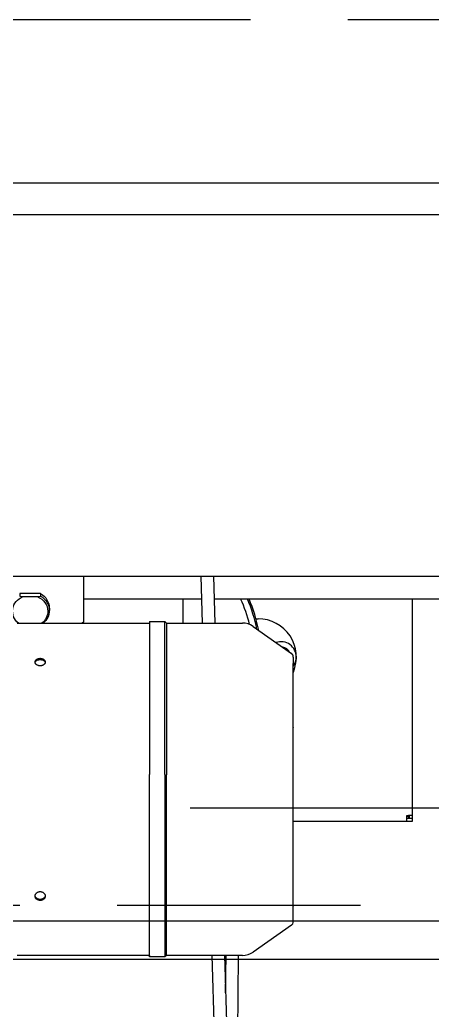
# Model space of a CAD drawing. Extents: x -1899985 to -450366, y 556196 to 2151267.
# Drawn here: x -667530 to -667106, y 577400 to 578417 of the extents above; entities that cross this region are included whole.
import ezdxf

# ---------------------------------------------------------------- set-up
doc = ezdxf.new("R2010")
doc.units = 0
doc.header["$LTSCALE"] = 1000
doc.header["$MEASUREMENT"] = 0
doc.linetypes.add('__DASH', pattern=[0.35, 0.25, -0.1])
doc.linetypes.add('DASH', pattern=[0.35, 0.25, -0.1])
for name, color, linetype in [('A-LIN-V', 9, 'Continuous'), ('EWHS5T6M-1', 7, 'Continuous'), ('EWHS5T6M-3', 7, 'Continuous'), ('FHSGH10105-主梁-04', 7, 'Continuous'), ('FHSGH10105-主梁-06', 7, 'Continuous'), ('S-SB', 21, 'Continuous'), ('零件1^葫芦小车', 7, 'Continuous')]:
    doc.layers.add(name, color=color, linetype=linetype)
doc.layers.add('A-加建区域', color=47, linetype='Continuous', plot=False)

# ---------------------------------------------------------------- blocks, each defined once
blk = doc.blocks.new('w432424324')
at = {"layer": 'A-加建区域', "linetype": 'DASH'}
blk.add_lwpolyline([(-750464.7, 577507.5), (-768794.7, 577507.5)], dxfattribs=at)
blk = doc.blocks.new('吊车5')
at = {"color": 3}
blk.add_line((1560515.7, -79801.8), (1560515.7, -79803.4), dxfattribs=at)
at = {"color": 6, "linetype": 'DASH'}
blk.add_lwpolyline([(1563769.3, -78840.6), (1555174.3, -78840.6), (1555174.3, -81443.1)], dxfattribs=at)
at = {"layer": 'EWHS5T6M-1', "color": 3, "linetype": 'Continuous'}
for p, q in [((1560550.3, -79460.5), (1560550.3, -79435.6)), ((1560786, -79658), (1560786, -79435.6)), ((1560786, -79663.9), (1560786, -79435.6)), ((1560625.1, -79456.1), (1560627.3, -79456.1)), ((1560781.7, -79659.6), (1560780.1, -79658)), ((1560780.1, -79658), (1560781.7, -79658)), ((1560780.1, -79659.6), (1560780.1, -79658)), ((1560781.7, -79659.6), (1560780.1, -79658)), ((1560780.1, -79663.9), (1560780.1, -79659.6)), ((1560780.1, -79660.8), (1560786, -79660.8)), ((1560786, -79658), (1560781.7, -79658)), ((1560782.8, -79660.7), (1560782.8, -79658)), ((1560782.8, -79660.7), (1560786, -79660.7)), ((1560786, -79660.7), (1560786, -79658)), ((1560786, -79663.9), (1560786, -79660.8)), ((1560663.4, -79663.9), (1560780.1, -79663.9)), ((1560663.4, -79663.9), (1560786, -79663.9)), ((1560780.1, -79663.9), (1560786, -79663.9))]:
    blk.add_line(p, q, dxfattribs=at)
for centre, radius, start, end in [((1560481.1, -79495.3), 141.4, 13.6474, 24.975), ((1560481.1, -79495.3), 147.7, 11.1841, 23.8445), ((1560481.1, -79495.3), 149.3, 10.5591, 23.5782), ((1560627.3, -79495.3), 39.3, 336.9261, 90), ((1560650.8, -79495.3), 15.7, 0, 108.9767), ((1560650.8, -79495.3), 10.2, 29.7951, 80.2049), ((1560650.8, -79495.3), 9.43, 43.5764, 66.4236), ((1560650.8, -79495.3), 15.7, 323.1301, 0)]:
    blk.add_arc(centre, radius, start, end, dxfattribs=at)
for points in [[(1560782.8, -79660.7), (1560782.8, -79660.5), (1560782.7, -79660.4), (1560782.3, -79660), (1560782, -79659.8), (1560781.7, -79659.6)], [(1560781.7, -79659.6), (1560781.9, -79659.9), (1560782.1, -79660.2), (1560782.4, -79660.6), (1560782.6, -79660.8), (1560782.8, -79660.8)]]:
    blk.add_open_spline(points, degree=3, knots=[0, 0, 0, 0, 0.5, 0.5, 1, 1, 1, 1], dxfattribs=at)
at = {"layer": 'EWHS5T6M-3', "color": 3, "linetype": 'Continuous'}
for p, q in [((1559975.1, -79008.2), (1560889.7, -79008.2)), ((1559975.1, -79008.2), (1560889.7, -79008.2)), ((1559975.1, -79412.1), (1560889.7, -79412.1)), ((1560448.1, -79459.1), (1560448.1, -79412.1)), ((1560403.8, -79429.9), (1560382.5, -79429.9)), ((1560382.5, -79429.9), (1560382.5, -79432.6)), ((1560382.5, -79432.6), (1560385.7, -79433.2)), ((1560385.7, -79433.2), (1560400.5, -79433.2)), ((1560400.5, -79433.2), (1560403.8, -79432.6)), ((1560403.8, -79429.9), (1560403.8, -79432.6)), ((1560412.8, -79444.9), (1560412.8, -79447.5)), ((1560448.1, -79459.1), (1560446.6, -79460.5)), ((1560515.7, -79458.9), (1560515.7, -79616.1)), ((1560515.7, -79458.9), (1560531.4, -79458.9)), ((1560531.4, -79616.1), (1560531.4, -79458.9)), ((1560531.4, -79458.9), (1560533, -79460.5)), ((1560379.8, -79460.5), (1560515.7, -79460.5)), ((1560533, -79460.5), (1560533, -79616.3)), ((1560533, -79460.5), (1560611.2, -79460.5)), ((1560622, -79463.9), (1560661.4, -79491.5)), ((1560663.4, -79495.3), (1560663.4, -79501.9)), ((1560663.4, -79502), (1560663.4, -79501.9)), ((1560663.4, -79567.3), (1560663.4, -79502)), ((1560663.4, -79567.3), (1560663.4, -79567.6)), ((1560663.4, -79619.3), (1560663.4, -79567.6)), ((1560515.7, -79803.4), (1560515.7, -79616.1)), ((1560531.4, -79616.1), (1560531.4, -79803.4)), ((1560533, -79801.8), (1560533, -79616.3)), ((1560663.4, -79672.9), (1560663.4, -79619.3)), ((1560663.4, -79672.9), (1560663.4, -79663.9)), ((1560663.4, -79751), (1560663.4, -79673.2)), ((1560663.4, -79751), (1560663.4, -79673.2)), ((1560663.4, -79767), (1560663.4, -79751.2)), ((1560663.4, -79767), (1560663.4, -79751.2)), ((1560661.4, -79770.8), (1560622, -79798.4)), ((1560661.4, -79770.8), (1560622, -79798.4)), ((1560515.7, -79801.8), (1560379.8, -79801.8)), ((1560515.7, -79801.8), (1560379.8, -79801.8)), ((1560531.4, -79803.4), (1560515.7, -79803.4)), ((1560531.4, -79803.4), (1560515.7, -79803.4)), ((1560533, -79801.8), (1560531.4, -79803.4)), ((1560533, -79801.8), (1560531.4, -79803.4)), ((1560611.2, -79801.8), (1560533, -79801.8)), ((1560611.2, -79801.8), (1560533, -79801.8))]:
    blk.add_line(p, q, dxfattribs=at)
for centre, radius, start, end in [((1560611.2, -79479.3), 18.9, 55, 90), ((1560658.7, -79495.3), 4.71, 0, 55), ((1560657.9, -79502), 5.52, 359.9999, 1.295), ((1560632.7, -79567.6), 30.7, 359.9992, 0.5496), ((1560632.7, -79672.9), 30.7, 359.4504, 0.0008), ((1560632.7, -79672.9), 30.7, 359.4504, 0.0008), ((1560657.9, -79751), 5.52, 358.705, 0.0001), ((1560657.9, -79751), 5.52, 358.705, 0.0001), ((1560658.7, -79767), 4.71, 305, 0), ((1560658.7, -79767), 4.71, 305, 0), ((1560611.2, -79782.9), 18.9, 270, 305), ((1560611.2, -79782.9), 18.9, 270, 305)]:
    blk.add_arc(centre, radius, start, end, dxfattribs=at)
at = {"layer": 'EWHS5T6M-3', "color": 3, "linetype": 'Continuous', "extrusion": (0, 0, -1)}
for centre, major_axis, start_param, end_param in [((1560393.1, -79448.2), (18.1, 0), 2.292842, 4.292278), ((1560393.1, -79448.2), (-18.1, 0), 1.990908, 3.141593), ((1560393.1, -79444.9), (19.6, 0), 5.285902, 6.283185), ((1560393.1, -79447.5), (-19.6, 0), 2.144309, 3.141593), ((1560393.1, -79448.2), (18.1, 0), 0, 0.84875), ((1560393.1, -79447.5), (19.6, 0), 0, 0.814997)]:
    blk.add_ellipse(centre, major_axis=major_axis, ratio=0.906308, start_param=start_param, end_param=end_param, dxfattribs=at)
at = {"layer": 'EWHS5T6M-3', "color": 3, "linetype": 'Continuous'}
for points, knots in [([(1560403.3, -79496.9), (1560403.2, -79496.9), (1560403, -79496.9), (1560402.7, -79497), (1560402.4, -79497), (1560402.1, -79497), (1560401.8, -79497.1), (1560401.5, -79497.1), (1560401, -79497.3), (1560400.3, -79497.5), (1560399.4, -79497.9), (1560398.7, -79498.5), (1560398.2, -79499.1), (1560397.9, -79499.7), (1560397.8, -79500.4), (1560397.9, -79501.1), (1560398.2, -79501.8), (1560398.7, -79502.4), (1560399.4, -79503), (1560400.3, -79503.4), (1560401.1, -79503.7), (1560401.7, -79503.9), (1560402.3, -79504), (1560402.8, -79504), (1560403.2, -79504), (1560403.3, -79504)], [0, 0, 0, 0, 0.017969, 0.035808, 0.053574, 0.071324, 0.089115, 0.107004, 0.125048, 0.18751, 0.2499, 0.312443, 0.374783, 0.437331, 0.499754, 0.56222, 0.624775, 0.687117, 0.749694, 0.81201, 0.874549, 0.905951, 0.937122, 0.96837, 1, 1, 1, 1]), ([(1560403.3, -79498.1), (1560403, -79498.2), (1560402.4, -79498.2), (1560401.4, -79498.3), (1560400.4, -79498.6), (1560399.1, -79499.3), (1560398.1, -79500.3), (1560397.8, -79501.2), (1560397.8, -79501.6), (1560397.8, -79501.6)], [0, 0, 0, 0, 0.0498308, 0.1081871, 0.1750598, 0.2504376, 0.3920247, 0.4999332, 0.5001595, 0.5001595, 0.5001595, 0.5001595]), ([(1560403.3, -79504), (1560403.4, -79504), (1560403.6, -79504), (1560403.9, -79504), (1560404.1, -79504), (1560404.5, -79503.9), (1560404.9, -79503.9), (1560405.4, -79503.7), (1560405.9, -79503.6), (1560406.5, -79503.3), (1560407.2, -79503), (1560407.9, -79502.4), (1560408.4, -79501.8), (1560408.8, -79501.1), (1560408.9, -79500.4), (1560408.8, -79499.7), (1560408.4, -79499.1), (1560407.9, -79498.5), (1560407.2, -79497.9), (1560406.4, -79497.5), (1560405.6, -79497.2), (1560404.9, -79497.1), (1560404.4, -79497), (1560403.9, -79497), (1560403.5, -79496.9), (1560403.3, -79496.9)], [0, 0, 0, 0, 0.015617, 0.031217, 0.046838, 0.062519, 0.093859, 0.125183, 0.156348, 0.187563, 0.250185, 0.312521, 0.375062, 0.437522, 0.499933, 0.562494, 0.624855, 0.687415, 0.749875, 0.812345, 0.87492, 0.906097, 0.937303, 0.968653, 1, 1, 1, 1]), ([(1560408.8, -79501.6), (1560408.8, -79501.2), (1560408.6, -79500.3), (1560407.5, -79499.2), (1560406, -79498.5), (1560404.6, -79498.2), (1560403.7, -79498.2), (1560403.3, -79498.1)], [0.500163, 0.500163, 0.500163, 0.500163, 0.6080037, 0.7495025, 0.8480688, 0.931583, 1, 1, 1, 1]), ([(1560403.3, -79736.6), (1560403.2, -79736.6), (1560403, -79736.6), (1560402.7, -79736.6), (1560402.4, -79736.6), (1560402.1, -79736.7), (1560401.8, -79736.7), (1560401.5, -79736.8), (1560401, -79737), (1560400.3, -79737.3), (1560399.4, -79737.8), (1560398.7, -79738.5), (1560398.2, -79739.2), (1560397.9, -79740), (1560397.8, -79740.8), (1560397.9, -79741.7), (1560398.2, -79742.5), (1560398.7, -79743.2), (1560399.4, -79743.8), (1560400.3, -79744.3), (1560401.1, -79744.6), (1560401.7, -79744.8), (1560402.3, -79744.9), (1560402.8, -79745), (1560403.2, -79745), (1560403.3, -79745)], [0, 0, 0, 0, 0.017969, 0.035808, 0.053574, 0.071324, 0.089115, 0.107004, 0.125048, 0.18751, 0.2499, 0.312443, 0.374783, 0.437331, 0.499754, 0.56222, 0.624775, 0.687117, 0.749694, 0.81201, 0.874549, 0.905951, 0.937122, 0.96837, 1, 1, 1, 1]), ([(1560397.8, -79739.8), (1560397.8, -79740.3), (1560398.1, -79741.4), (1560399.2, -79742.7), (1560400.7, -79743.5), (1560402.1, -79743.9), (1560402.9, -79744), (1560403.3, -79744)], [0.5001595, 0.5001595, 0.5001595, 0.5001595, 0.6077712, 0.7492495, 0.8479785, 0.9315772, 1, 1, 1, 1]), ([(1560403.3, -79745), (1560403.4, -79745), (1560403.6, -79745), (1560403.9, -79745), (1560404.1, -79745), (1560404.5, -79744.9), (1560404.9, -79744.8), (1560405.4, -79744.7), (1560405.9, -79744.5), (1560406.5, -79744.2), (1560407.2, -79743.8), (1560407.9, -79743.2), (1560408.4, -79742.5), (1560408.8, -79741.7), (1560408.9, -79740.8), (1560408.8, -79740), (1560408.4, -79739.2), (1560407.9, -79738.5), (1560407.2, -79737.8), (1560406.4, -79737.3), (1560405.6, -79736.9), (1560404.9, -79736.7), (1560404.4, -79736.6), (1560403.9, -79736.6), (1560403.5, -79736.6), (1560403.3, -79736.6)], [0, 0, 0, 0, 0.015617, 0.031217, 0.046838, 0.062519, 0.093859, 0.125183, 0.156348, 0.187563, 0.250185, 0.312521, 0.375062, 0.437522, 0.499933, 0.562494, 0.624855, 0.687415, 0.749875, 0.812345, 0.87492, 0.906097, 0.937303, 0.968653, 1, 1, 1, 1]), ([(1560403.3, -79744), (1560403.6, -79744), (1560404.2, -79744), (1560405.2, -79743.8), (1560406.3, -79743.4), (1560407.6, -79742.6), (1560408.6, -79741.4), (1560408.8, -79740.3), (1560408.8, -79739.8), (1560408.8, -79739.8)], [0, 0, 0, 0, 0.0496998, 0.1080452, 0.1750266, 0.2506324, 0.3922836, 0.5000874, 0.500163, 0.500163, 0.500163, 0.500163])]:
    blk.add_open_spline(points, degree=3, knots=knots, dxfattribs=at)
at = {"layer": 'FHSGH10105-主梁-04', "color": 3, "linetype": 'Continuous'}
blk.add_line((1555299.5, -79040.6), (1563769.3, -79040.6), dxfattribs=at)
at = {"layer": 'FHSGH10105-主梁-06', "color": 3, "linetype": 'Continuous'}
for p, q in [((1560448.1, -79435.6), (1560569.4, -79435.6)), ((1560582.1, -79435.6), (1560903.8, -79435.6)), ((1560786, -79435.6), (1560899.3, -79435.6)), ((1555503.3, -79766.3), (1563769.3, -79766.3)), ((1555299.5, -79805.6), (1563769.3, -79805.6))]:
    blk.add_line(p, q, dxfattribs=at)
at = {"layer": '零件1^葫芦小车', "color": 3, "linetype": 'Continuous'}
for p, q in [((1560570.1, -79460.5), (1560568.7, -79412.1)), ((1560581.4, -79412.1), (1560582.8, -79460.5)), ((1560590.6, -80158.2), (1560580.2, -79801.8)), ((1560592.8, -79801.8), (1560603.3, -80158.7)), ((1560593.9, -79840.2), (1560594.3, -79801.8)), ((1560606.9, -79801.8), (1560605.3, -79973.2))]:
    blk.add_line(p, q, dxfattribs=at)

msp = doc.modelspace()

# ---------------------------------------------------------------- linework, layer by layer
at = {"layer": 'A-加建区域', "linetype": '__DASH', "ltscale": 2}
msp.add_line((-592655, 577607.5), (-684013.9, 577607.5), dxfattribs=at)

# ---------------------------------------------------------------- block references
at = {"layer": 'A-LIN-V'}
msp.add_blockref('w432424324', (95534.7, 0), dxfattribs=at)
at = {"layer": 'S-SB'}
msp.add_blockref('吊车5', (-2227912.3, 657258.1), dxfattribs=at)

doc.saveas('drawing.dxf')
